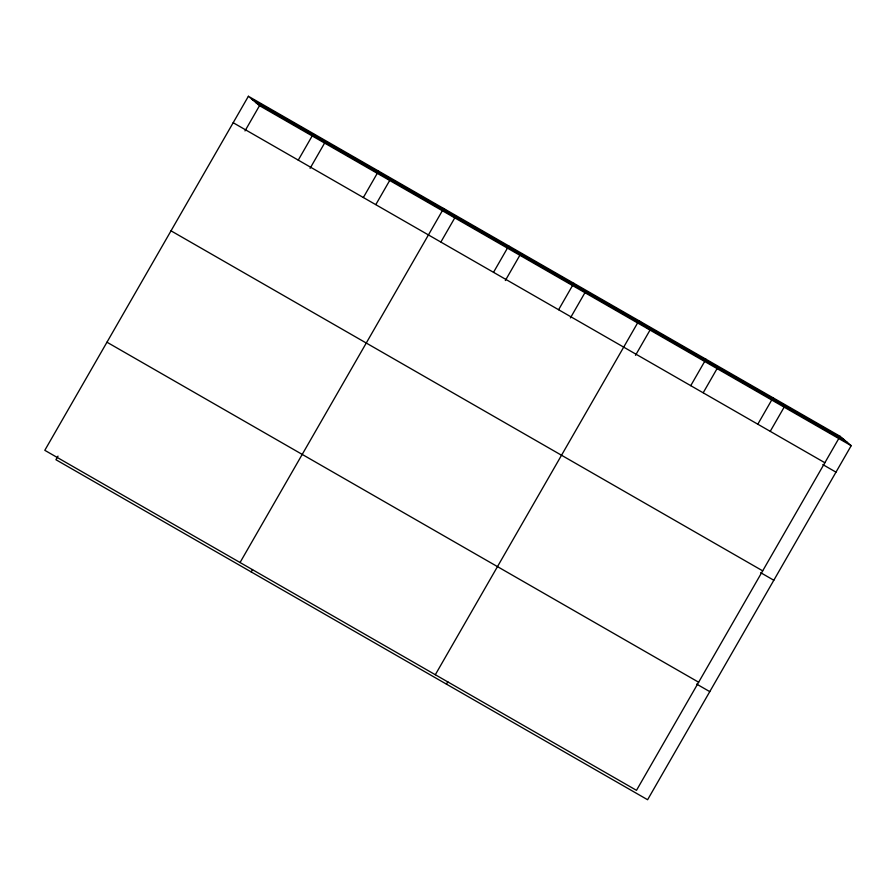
<?xml version="1.0" encoding="UTF-8"?>
<svg xmlns="http://www.w3.org/2000/svg" width="896" height="896" viewBox="0 0 896 896"><rect width="100%" height="100%" fill="white"/><g stroke="black" fill="none" stroke-linecap="round" stroke-linejoin="round"><path stroke-width="1.34" d="M248.394 96.264L44.8 450.318L636.485 790.339L840.067 436.285L248.394 96.264L259.515 105.661L851.2 445.682L647.606 799.736L55.933 459.715L58.005 456.12M245 130.917L259.515 105.661M298.256 160.126L313.477 133.661M310.083 168.325L324.598 143.069M363.35 197.523L378.56 171.069M375.861 204.523L389.693 180.466M240.05 562.52L443.643 208.466L454.776 217.874L440.944 241.931M251.182 571.928L252.56 569.52M493.517 272.328L508.726 245.874M505.333 280.526L519.859 255.27M558.6 309.736L573.821 283.27M570.416 317.934L584.942 292.678M435.31 674.733L638.904 320.678L650.026 330.075L635.499 355.331M446.432 684.13L447.821 681.733M690.738 385.672L705.958 359.206M703.248 392.672L717.08 368.614M757.803 424.211L773.013 397.746M770.314 431.2L784.146 407.154M252.067 99.366L843.741 439.387M255.842 102.558L847.526 442.579M233.173 122.718L824.858 462.739M822.808 464.576L835.979 472.147M171.013 230.832L762.698 570.853M760.648 572.678L773.819 580.25M106.96 342.205L698.645 682.226M696.606 684.062L709.778 691.634M840.067 436.285L851.2 445.682"/></g></svg>
